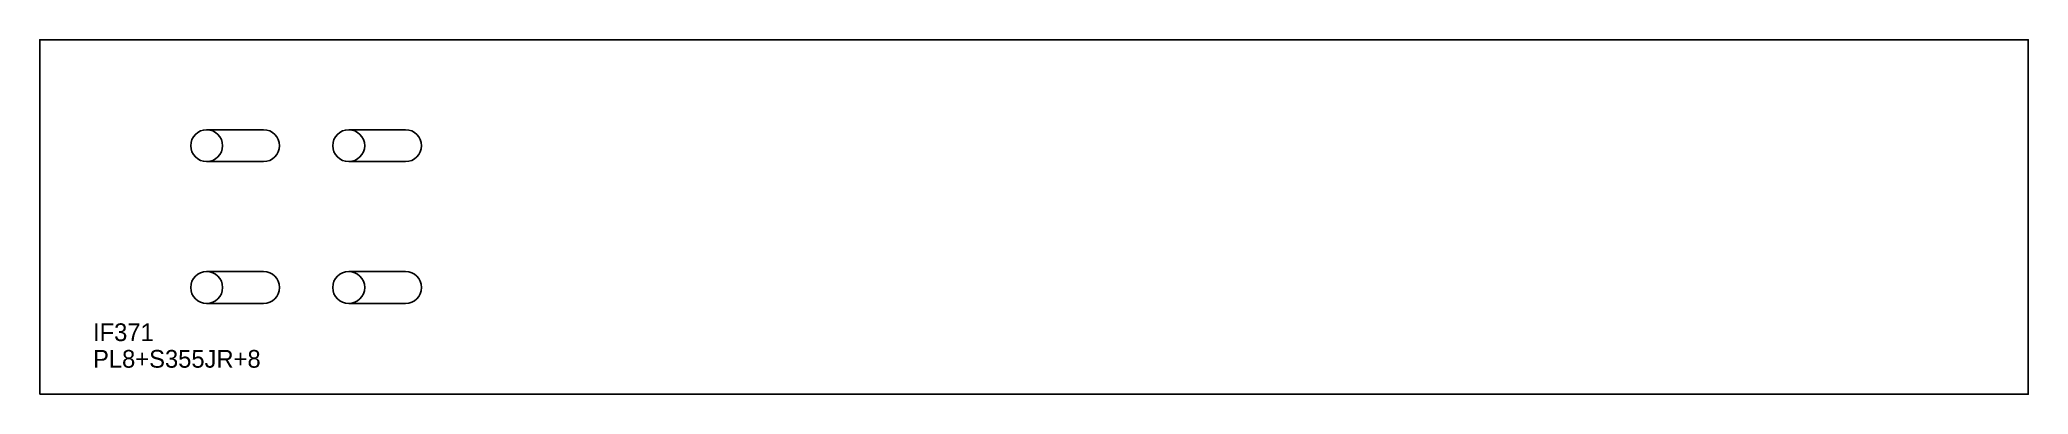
# Model space of a CAD drawing. Extents: x 0 to 1120, y 0 to 200.
import ezdxf

# ---------------------------------------------------------------- set-up
doc = ezdxf.new("R2010")
doc.units = 0
for name, color, linetype in [('18', 7, 'CONTINUOUS'), ('CUT', 7, 'CONTINUOUS'), ('LAYOUT', 4, 'CONTINUOUS'), ('SCRIBE', 3, 'CONTINUOUS'), ('TEXT', 7, 'CONTINUOUS')]:
    doc.layers.add(name, color=color, linetype=linetype)

msp = doc.modelspace()

# ---------------------------------------------------------------- linework, layer by layer
at = {"layer": '18', "color": 7, "linetype": 'CONTINUOUS'}
for centre, radius in [((94, 140.23), 9), ((174, 140.23), 9), ((94, 60.23), 9), ((174, 60.23), 9), ((0, 0), 0), ((0, 0), 0), ((0, 0), 0), ((0, 0), 0)]:
    msp.add_circle(centre, radius, dxfattribs=at)
at = {"layer": 'CUT', "color": 7, "linetype": 'CONTINUOUS'}
msp.add_lwpolyline([(0, 0), (0, 200), (1120, 200), (1120, 0)], close=True, dxfattribs=at)
at = {"layer": 'LAYOUT', "color": 4, "linetype": 'CONTINUOUS'}
for points in [[(94, 131.23, -1), (94, 149.23), (126, 149.23, -1), (126, 131.23)], [(174, 131.23, -1), (174, 149.23), (206, 149.23, -1), (206, 131.23)], [(94, 51.23, -1), (94, 69.23), (126, 69.23, -1), (126, 51.23)], [(174, 51.23, -1), (174, 69.23), (206, 69.23, -1), (206, 51.23)]]:
    msp.add_lwpolyline(points, format="xyb", close=True, dxfattribs=at)

# ---------------------------------------------------------------- texts
at = {"layer": 'SCRIBE', "color": 3}
msp.add_text('IF371', height=10, dxfattribs=at).set_placement((30, 30))
at = {"layer": 'TEXT', "color": 7}
msp.add_text('PL8+S355JR+8', height=10, dxfattribs=at).set_placement((30, 15))

doc.saveas('drawing.dxf')
